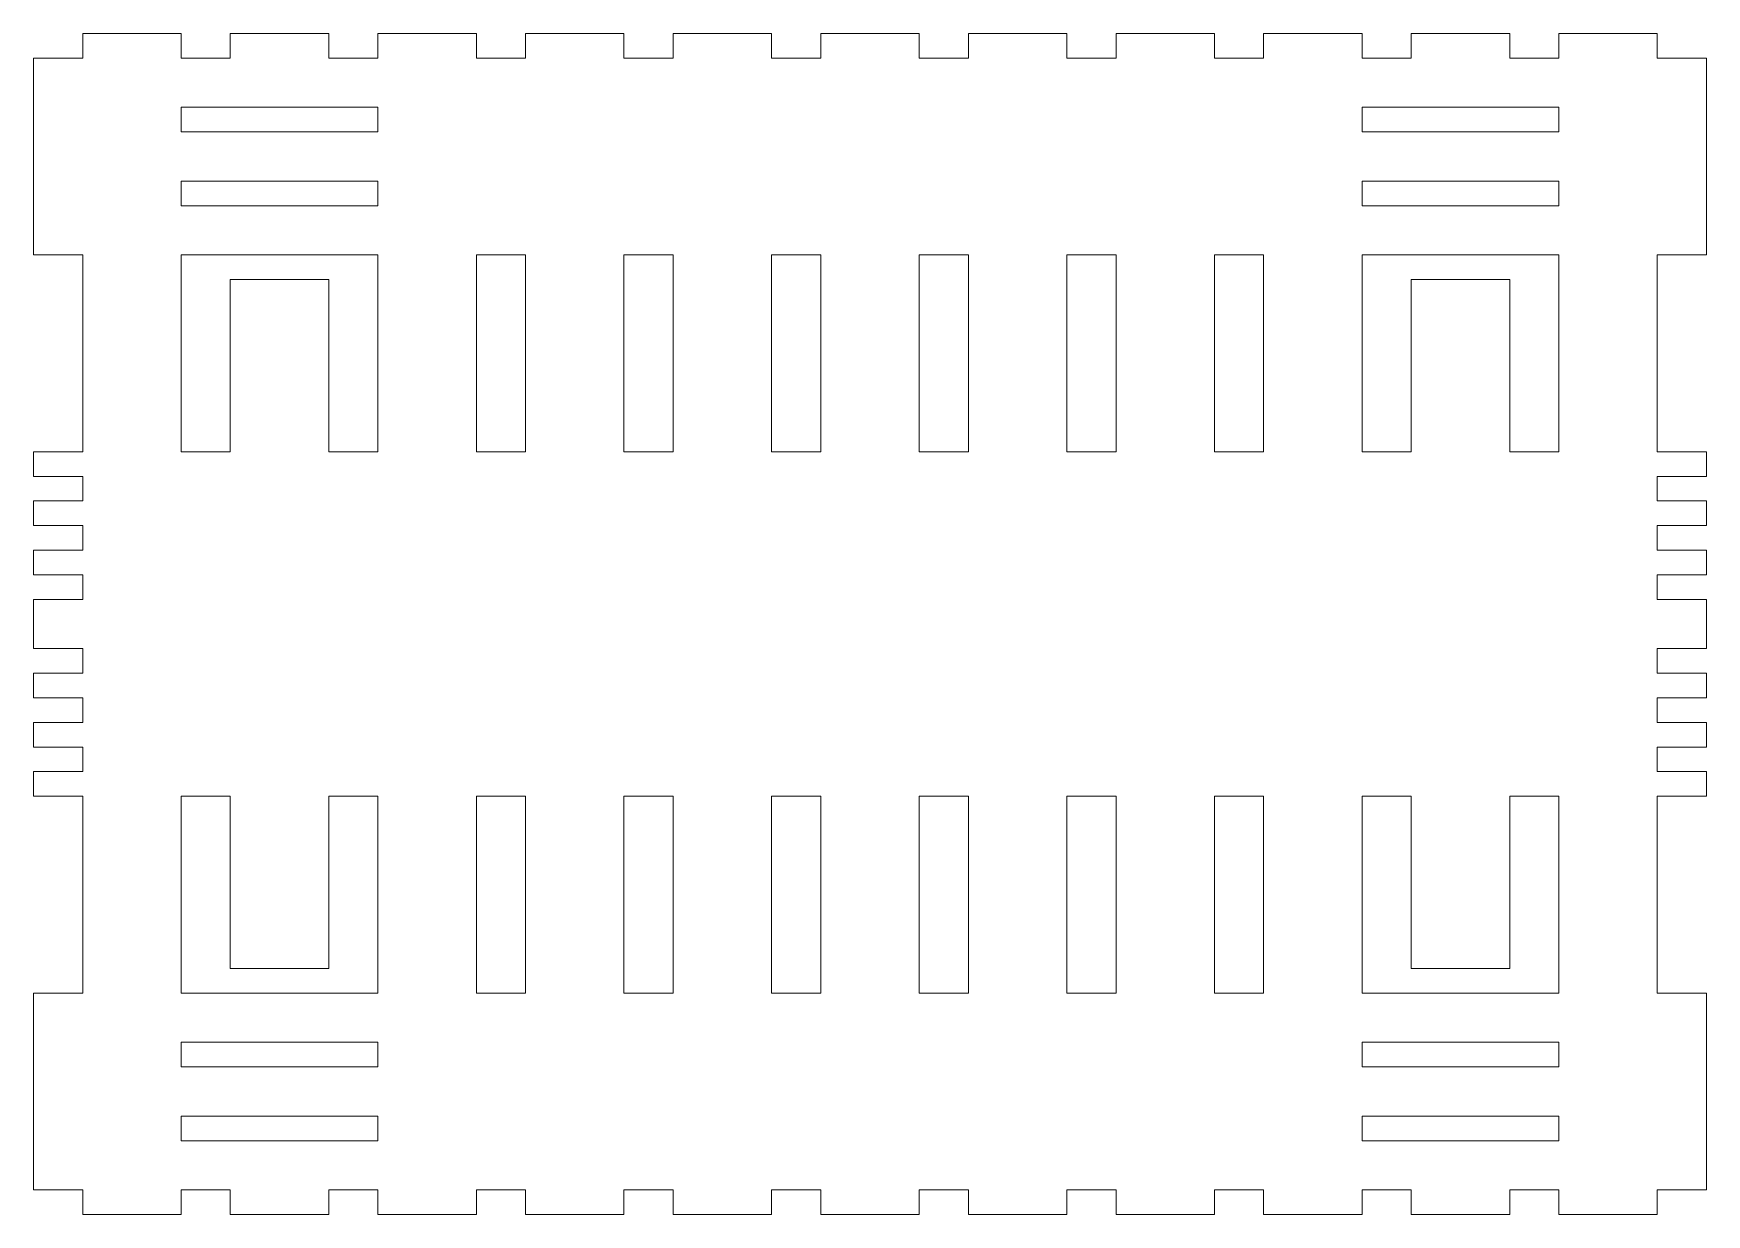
# Model space of a CAD drawing. Header units: centimetres. Extents: x -232 to 19, y -54 to 117.
# Drawn here: x -231.95 to -191.15, y -54.43 to -25.63 of the extents above; entities that cross this region are included whole.
import ezdxf

# ---------------------------------------------------------------- set-up
doc = ezdxf.new("R2010")
doc.units = ezdxf.units.CM
doc.header["$MEASUREMENT"] = 0
doc.layers.add('layer 1', color=7, linetype='Continuous')

msp = doc.modelspace()

# ---------------------------------------------------------------- linework, layer by layer
at = {"layer": 'layer 1', "color": 250, "lineweight": 9}
for points, knots in [([(-224.752, -25.63191), (-224.752, -25.63191), (-224.752, -26.23191), (-224.752, -26.23191), (-224.752, -26.23191), (-224.752, -26.23191), (-223.55198, -26.23191), (-223.55198, -26.23191), (-223.55198, -26.23191), (-223.55198, -26.23191), (-223.55198, -25.63191), (-223.55198, -25.63191), (-223.55198, -25.63191), (-223.55198, -25.63191), (-221.15199, -25.63191), (-221.15199, -25.63191), (-221.15199, -25.63191), (-221.15199, -25.63191), (-221.15199, -26.23191), (-221.15199, -26.23191), (-221.15199, -26.23191), (-221.15199, -26.23191), (-219.95201, -26.23191), (-219.95201, -26.23191), (-219.95201, -26.23191), (-219.95201, -26.23191), (-219.95201, -25.63191), (-219.95201, -25.63191), (-219.95201, -25.63191), (-219.95201, -25.63191), (-217.55201, -25.63191), (-217.55201, -25.63191), (-217.55201, -25.63191), (-217.55201, -25.63191), (-217.55201, -26.23191), (-217.55201, -26.23191), (-217.55201, -26.23191), (-217.55201, -26.23191), (-216.352, -26.23191), (-216.352, -26.23191), (-216.352, -26.23191), (-216.352, -26.23191), (-216.352, -25.63191), (-216.352, -25.63191), (-216.352, -25.63191), (-216.352, -25.63191), (-213.952, -25.6319), (-213.952, -25.6319), (-213.952, -25.6319), (-213.952, -25.6319), (-213.952, -26.23191), (-213.952, -26.23191), (-213.952, -26.23191), (-213.952, -26.23191), (-212.75201, -26.23191), (-212.75201, -26.23191), (-212.75201, -26.23191), (-212.75201, -26.23191), (-212.75201, -25.63191), (-212.75201, -25.63191), (-212.75201, -25.63191), (-212.75201, -25.63191), (-210.352, -25.63191), (-210.352, -25.63191), (-210.352, -25.63191), (-210.352, -25.63191), (-210.352, -26.23191), (-210.352, -26.23191), (-210.352, -26.23191), (-210.352, -26.23191), (-209.15202, -26.23191), (-209.15202, -26.23191), (-209.15202, -26.23191), (-209.15202, -26.23191), (-209.15202, -25.63191), (-209.15202, -25.63191), (-209.15202, -25.63191), (-209.15202, -25.63191), (-206.75202, -25.63191), (-206.75202, -25.63191), (-206.75202, -25.63191), (-206.75202, -25.63191), (-206.75202, -26.23191), (-206.75202, -26.23191), (-206.75202, -26.23191), (-206.75202, -26.23191), (-205.55202, -26.23191), (-205.55202, -26.23191), (-205.55202, -26.23191), (-205.55202, -26.23191), (-205.55202, -25.6319), (-205.55202, -25.6319), (-205.55202, -25.6319), (-205.55202, -25.6319), (-203.15203, -25.63191), (-203.15203, -25.63191), (-203.15203, -25.63191), (-203.15203, -25.63191), (-203.15203, -26.23191), (-203.15203, -26.23191), (-203.15203, -26.23191), (-203.15203, -26.23191), (-201.95203, -26.23191), (-201.95203, -26.23191), (-201.95203, -26.23191), (-201.95203, -26.23191), (-201.95203, -25.63191), (-201.95203, -25.63191), (-201.95203, -25.63191), (-201.95203, -25.63191), (-199.55204, -25.63191), (-199.55204, -25.63191), (-199.55204, -25.63191), (-199.55204, -25.63191), (-199.55204, -26.23191), (-199.55204, -26.23191), (-199.55204, -26.23191), (-199.55204, -26.23191), (-198.35203, -26.23191), (-198.35203, -26.23191), (-198.35203, -26.23191), (-198.35203, -26.23191), (-198.35203, -25.63191), (-198.35203, -25.63191), (-198.35203, -25.63191), (-198.35203, -25.63191), (-195.95204, -25.63191), (-195.95204, -25.63191), (-195.95204, -25.63191), (-195.95204, -25.63191), (-195.95204, -26.23191), (-195.95204, -26.23191), (-195.95204, -26.23191), (-195.95204, -26.23191), (-194.75205, -26.23191), (-194.75205, -26.23191), (-194.75205, -26.23191), (-194.75205, -26.23191), (-194.75205, -25.63191), (-194.75205, -25.63191), (-194.75205, -25.63191), (-194.75205, -25.63191), (-192.35204, -25.63191), (-192.35204, -25.63191), (-192.35204, -25.63191), (-192.35204, -25.63191), (-192.35204, -26.23191), (-192.35204, -26.23191), (-192.35204, -26.23191), (-192.35204, -26.23191), (-191.15205, -26.23191), (-191.15205, -26.23191), (-191.15205, -26.23191), (-191.15205, -26.23191), (-191.15205, -31.03191), (-191.15205, -31.03191), (-191.15205, -31.03191), (-191.15205, -31.03191), (-192.35204, -31.03191), (-192.35204, -31.03191), (-192.35204, -31.03191), (-192.35204, -31.03191), (-192.35204, -35.8319), (-192.35204, -35.8319), (-192.35204, -35.8319), (-192.35204, -35.8319), (-191.15205, -35.8319), (-191.15205, -35.8319), (-191.15205, -35.8319), (-191.15205, -35.8319), (-191.15205, -36.43191), (-191.15205, -36.43191), (-191.15205, -36.43191), (-191.15205, -36.43191), (-192.35204, -36.43191), (-192.35204, -36.43191), (-192.35204, -36.43191), (-192.35204, -36.43191), (-192.35204, -37.03189), (-192.35204, -37.03189), (-192.35204, -37.03189), (-192.35204, -37.03189), (-191.15205, -37.03189), (-191.15205, -37.03189), (-191.15205, -37.03189), (-191.15205, -37.03189), (-191.15205, -37.63189), (-191.15205, -37.63189), (-191.15205, -37.63189), (-191.15205, -37.63189), (-192.35204, -37.63189), (-192.35204, -37.63189), (-192.35204, -37.63189), (-192.35204, -37.63189), (-192.35204, -38.23189), (-192.35204, -38.23189), (-192.35204, -38.23189), (-192.35204, -38.23189), (-191.15205, -38.23189), (-191.15205, -38.23189), (-191.15205, -38.23189), (-191.15205, -38.23189), (-191.15205, -38.8319), (-191.15205, -38.8319), (-191.15205, -38.8319), (-191.15205, -38.8319), (-192.35204, -38.8319), (-192.35204, -38.8319), (-192.35204, -38.8319), (-192.35204, -38.8319), (-192.35204, -39.4319), (-192.35204, -39.4319), (-192.35204, -39.4319), (-192.35204, -39.4319), (-191.15205, -39.4319), (-191.15205, -39.4319), (-191.15205, -39.4319), (-191.15205, -39.4319), (-191.15205, -40.6319), (-191.15205, -40.6319), (-191.15205, -40.6319), (-191.15205, -40.6319), (-192.35204, -40.6319), (-192.35204, -40.6319), (-192.35204, -40.6319), (-192.35204, -40.6319), (-192.35204, -41.23189), (-192.35204, -41.23189), (-192.35204, -41.23189), (-192.35204, -41.23189), (-191.15205, -41.23189), (-191.15205, -41.23189), (-191.15205, -41.23189), (-191.15205, -41.23189), (-191.15205, -41.83189), (-191.15205, -41.83189), (-191.15205, -41.83189), (-191.15205, -41.83189), (-192.35204, -41.83189), (-192.35204, -41.83189), (-192.35204, -41.83189), (-192.35204, -41.83189), (-192.35204, -42.43189), (-192.35204, -42.43189), (-192.35204, -42.43189), (-192.35204, -42.43189), (-191.15205, -42.43189), (-191.15205, -42.43189), (-191.15205, -42.43189), (-191.15205, -42.43189), (-191.15205, -43.03189), (-191.15205, -43.03189), (-191.15205, -43.03189), (-191.15205, -43.03189), (-192.35204, -43.03189), (-192.35204, -43.03189), (-192.35204, -43.03189), (-192.35204, -43.03189), (-192.35204, -43.63189), (-192.35204, -43.63189), (-192.35204, -43.63189), (-192.35204, -43.63189), (-191.15205, -43.63189), (-191.15205, -43.63189), (-191.15205, -43.63189), (-191.15205, -43.63189), (-191.15205, -44.23188), (-191.15205, -44.23188), (-191.15205, -44.23188), (-191.15205, -44.23188), (-192.35204, -44.23188), (-192.35204, -44.23188), (-192.35204, -44.23188), (-192.35204, -44.23188), (-192.35204, -49.03187), (-192.35204, -49.03187), (-192.35204, -49.03187), (-192.35204, -49.03187), (-191.15205, -49.03187), (-191.15205, -49.03187), (-191.15205, -49.03187), (-191.15205, -49.03187), (-191.15205, -53.83187), (-191.15205, -53.83187), (-191.15205, -53.83187), (-191.15205, -53.83187), (-192.35204, -53.83187), (-192.35204, -53.83187), (-192.35204, -53.83187), (-192.35204, -53.83187), (-192.35204, -54.43187), (-192.35204, -54.43187), (-192.35204, -54.43187), (-192.35204, -54.43187), (-194.75205, -54.43187), (-194.75205, -54.43187), (-194.75205, -54.43187), (-194.75205, -54.43187), (-194.75205, -53.83185), (-194.75205, -53.83185), (-194.75205, -53.83185), (-194.75205, -53.83185), (-195.95204, -53.83185), (-195.95204, -53.83185), (-195.95204, -53.83185), (-195.95204, -53.83185), (-195.95204, -54.43187), (-195.95204, -54.43187), (-195.95204, -54.43187), (-195.95204, -54.43187), (-198.35203, -54.43187), (-198.35203, -54.43187), (-198.35203, -54.43187), (-198.35203, -54.43187), (-198.35203, -53.83185), (-198.35203, -53.83185), (-198.35203, -53.83185), (-198.35203, -53.83185), (-199.55204, -53.83185), (-199.55204, -53.83185), (-199.55204, -53.83185), (-199.55204, -53.83185), (-199.55204, -54.43187), (-199.55204, -54.43187), (-199.55204, -54.43187), (-199.55204, -54.43187), (-201.95203, -54.43187), (-201.95203, -54.43187), (-201.95203, -54.43187), (-201.95203, -54.43187), (-201.95203, -53.83185), (-201.95203, -53.83185), (-201.95203, -53.83185), (-201.95203, -53.83185), (-203.15203, -53.83185), (-203.15203, -53.83185), (-203.15203, -53.83185), (-203.15203, -53.83185), (-203.15203, -54.43187), (-203.15203, -54.43187), (-203.15203, -54.43187), (-203.15203, -54.43187), (-205.55202, -54.43187), (-205.55202, -54.43187), (-205.55202, -54.43187), (-205.55202, -54.43187), (-205.55202, -53.83185), (-205.55202, -53.83185), (-205.55202, -53.83185), (-205.55202, -53.83185), (-206.75202, -53.83185), (-206.75202, -53.83185), (-206.75202, -53.83185), (-206.75202, -53.83185), (-206.75202, -54.43187), (-206.75202, -54.43187), (-206.75202, -54.43187), (-206.75202, -54.43187), (-209.15202, -54.43187), (-209.15202, -54.43187), (-209.15202, -54.43187), (-209.15202, -54.43187), (-209.15202, -53.83185), (-209.15202, -53.83185), (-209.15202, -53.83185), (-209.15202, -53.83185), (-210.352, -53.83185), (-210.352, -53.83185), (-210.352, -53.83185), (-210.352, -53.83185), (-210.352, -54.43187), (-210.352, -54.43187), (-210.352, -54.43187), (-210.352, -54.43187), (-212.75201, -54.43187), (-212.75201, -54.43187), (-212.75201, -54.43187), (-212.75201, -54.43187), (-212.75201, -53.83185), (-212.75201, -53.83185), (-212.75201, -53.83185), (-212.75201, -53.83185), (-213.952, -53.83185), (-213.952, -53.83185), (-213.952, -53.83185), (-213.952, -53.83185), (-213.952, -54.43187), (-213.952, -54.43187), (-213.952, -54.43187), (-213.952, -54.43187), (-216.352, -54.43187), (-216.352, -54.43187), (-216.352, -54.43187), (-216.352, -54.43187), (-216.352, -53.83185), (-216.352, -53.83185), (-216.352, -53.83185), (-216.352, -53.83185), (-217.55201, -53.83185), (-217.55201, -53.83185), (-217.55201, -53.83185), (-217.55201, -53.83185), (-217.55201, -54.43187), (-217.55201, -54.43187), (-217.55201, -54.43187), (-217.55201, -54.43187), (-219.95201, -54.43187), (-219.95201, -54.43187), (-219.95201, -54.43187), (-219.95201, -54.43187), (-219.95201, -53.83185), (-219.95201, -53.83185), (-219.95201, -53.83185), (-219.95201, -53.83185), (-221.15199, -53.83185), (-221.15199, -53.83185), (-221.15199, -53.83185), (-221.15199, -53.83185), (-221.15199, -54.43187), (-221.15199, -54.43187), (-221.15199, -54.43187), (-221.15199, -54.43187), (-223.55198, -54.43187), (-223.55198, -54.43187), (-223.55198, -54.43187), (-223.55198, -54.43187), (-223.55198, -53.83185), (-223.55198, -53.83185), (-223.55198, -53.83185), (-223.55198, -53.83185), (-224.75198, -53.83185), (-224.75198, -53.83185), (-224.75198, -53.83185), (-224.75198, -53.83185), (-224.75198, -54.43187), (-224.75198, -54.43187), (-224.75198, -54.43187), (-224.75198, -54.43187), (-227.15198, -54.43187), (-227.15198, -54.43187), (-227.15198, -54.43187), (-227.15198, -54.43187), (-227.15198, -53.83185), (-227.15198, -53.83185), (-227.15198, -53.83185), (-227.15198, -53.83185), (-228.352, -53.83185), (-228.352, -53.83185), (-228.352, -53.83185), (-228.352, -53.83185), (-228.352, -54.43187), (-228.352, -54.43187), (-228.352, -54.43187), (-228.352, -54.43187), (-230.75197, -54.43187), (-230.75197, -54.43187), (-230.75197, -54.43187), (-230.75197, -54.43187), (-230.75197, -53.83187), (-230.75197, -53.83187), (-230.75197, -53.83187), (-230.75197, -53.83187), (-231.95198, -53.83187), (-231.95198, -53.83187), (-231.95198, -53.83187), (-231.95198, -53.83187), (-231.95198, -49.03187), (-231.95198, -49.03187), (-231.95198, -49.03187), (-231.95198, -49.03187), (-230.75197, -49.03187), (-230.75197, -49.03187), (-230.75197, -49.03187), (-230.75197, -49.03187), (-230.75197, -44.23188), (-230.75197, -44.23188), (-230.75197, -44.23188), (-230.75197, -44.23188), (-231.95198, -44.23188), (-231.95198, -44.23188), (-231.95198, -44.23188), (-231.95198, -44.23188), (-231.95198, -43.63189), (-231.95198, -43.63189), (-231.95198, -43.63189), (-231.95198, -43.63189), (-230.75197, -43.63189), (-230.75197, -43.63189), (-230.75197, -43.63189), (-230.75197, -43.63189), (-230.75197, -43.03189), (-230.75197, -43.03189), (-230.75197, -43.03189), (-230.75197, -43.03189), (-231.95198, -43.03189), (-231.95198, -43.03189), (-231.95198, -43.03189), (-231.95198, -43.03189), (-231.95198, -42.43189), (-231.95198, -42.43189), (-231.95198, -42.43189), (-231.95198, -42.43189), (-230.75197, -42.43189), (-230.75197, -42.43189), (-230.75197, -42.43189), (-230.75197, -42.43189), (-230.75197, -41.83189), (-230.75197, -41.83189), (-230.75197, -41.83189), (-230.75197, -41.83189), (-231.95198, -41.83189), (-231.95198, -41.83189), (-231.95198, -41.83189), (-231.95198, -41.83189), (-231.95198, -41.23189), (-231.95198, -41.23189), (-231.95198, -41.23189), (-231.95198, -41.23189), (-230.75197, -41.23189), (-230.75197, -41.23189), (-230.75197, -41.23189), (-230.75197, -41.23189), (-230.75197, -40.6319), (-230.75197, -40.6319), (-230.75197, -40.6319), (-230.75197, -40.6319), (-231.95198, -40.6319), (-231.95198, -40.6319), (-231.95198, -40.6319), (-231.95198, -40.6319), (-231.95198, -39.4319), (-231.95198, -39.4319), (-231.95198, -39.4319), (-231.95198, -39.4319), (-230.75197, -39.4319), (-230.75197, -39.4319), (-230.75197, -39.4319), (-230.75197, -39.4319), (-230.75197, -38.8319), (-230.75197, -38.8319), (-230.75197, -38.8319), (-230.75197, -38.8319), (-231.95198, -38.8319), (-231.95198, -38.8319), (-231.95198, -38.8319), (-231.95198, -38.8319), (-231.95198, -38.23191), (-231.95198, -38.23191), (-231.95198, -38.23191), (-231.95198, -38.23191), (-230.75197, -38.23191), (-230.75197, -38.23191), (-230.75197, -38.23191), (-230.75197, -38.23191), (-230.75197, -37.63189), (-230.75197, -37.63189), (-230.75197, -37.63189), (-230.75197, -37.63189), (-231.95198, -37.63189), (-231.95198, -37.63189), (-231.95198, -37.63189), (-231.95198, -37.63189), (-231.95198, -37.03189), (-231.95198, -37.03189), (-231.95198, -37.03189), (-231.95198, -37.03189), (-230.75197, -37.03189), (-230.75197, -37.03189), (-230.75197, -37.03189), (-230.75197, -37.03189), (-230.75197, -36.43191), (-230.75197, -36.43191), (-230.75197, -36.43191), (-230.75197, -36.43191), (-231.95198, -36.43191), (-231.95198, -36.43191), (-231.95198, -36.43191), (-231.95198, -36.43191), (-231.95198, -35.8319), (-231.95198, -35.8319), (-231.95198, -35.8319), (-231.95198, -35.8319), (-230.75197, -35.8319), (-230.75197, -35.8319), (-230.75197, -35.8319), (-230.75197, -35.8319), (-230.75197, -31.03191), (-230.75197, -31.03191), (-230.75197, -31.03191), (-230.75197, -31.03191), (-231.95198, -31.03191), (-231.95198, -31.03191), (-231.95198, -31.03191), (-231.95198, -31.03191), (-231.95198, -26.23191), (-231.95198, -26.23191), (-231.95198, -26.23191), (-231.95198, -26.23191), (-230.75197, -26.23191), (-230.75197, -26.23191), (-230.75197, -26.23191), (-230.75197, -26.23191), (-230.75197, -25.63191), (-230.75197, -25.63191), (-230.75197, -25.63191), (-230.75197, -25.63191), (-228.352, -25.63191), (-228.352, -25.63191), (-228.352, -25.63191), (-228.352, -25.63191), (-228.352, -26.23191), (-228.352, -26.23191), (-228.352, -26.23191), (-228.352, -26.23191), (-227.15198, -26.23191), (-227.15198, -26.23191), (-227.15198, -26.23191), (-227.15198, -26.23191), (-227.15198, -25.63191), (-227.15198, -25.63191), (-227.15198, -25.63191), (-227.15198, -25.63191), (-224.752, -25.63191), (-224.752, -25.63191)], [0, 0, 0, 0, 0.00636943, 0.00636943, 0.00636943, 0.00636943, 0.01273885, 0.01273885, 0.01273885, 0.01273885, 0.01910828, 0.01910828, 0.01910828, 0.01910828, 0.02547771, 0.02547771, 0.02547771, 0.02547771, 0.03184713, 0.03184713, 0.03184713, 0.03184713, 0.03821656, 0.03821656, 0.03821656, 0.03821656, 0.04458599, 0.04458599, 0.04458599, 0.04458599, 0.05095541, 0.05095541, 0.05095541, 0.05095541, 0.05732484, 0.05732484, 0.05732484, 0.05732484, 0.06369427, 0.06369427, 0.06369427, 0.06369427, 0.07006369, 0.07006369, 0.07006369, 0.07006369, 0.07643312, 0.07643312, 0.07643312, 0.07643312, 0.08280255, 0.08280255, 0.08280255, 0.08280255, 0.08917197, 0.08917197, 0.08917197, 0.08917197, 0.0955414, 0.0955414, 0.0955414, 0.0955414, 0.10191083, 0.10191083, 0.10191083, 0.10191083, 0.10828025, 0.10828025, 0.10828025, 0.10828025, 0.11464968, 0.11464968, 0.11464968, 0.11464968, 0.12101911, 0.12101911, 0.12101911, 0.12101911, 0.12738854, 0.12738854, 0.12738854, 0.12738854, 0.13375796, 0.13375796, 0.13375796, 0.13375796, 0.14012739, 0.14012739, 0.14012739, 0.14012739, 0.14649682, 0.14649682, 0.14649682, 0.14649682, 0.15286624, 0.15286624, 0.15286624, 0.15286624, 0.15923567, 0.15923567, 0.15923567, 0.15923567, 0.1656051, 0.1656051, 0.1656051, 0.1656051, 0.17197452, 0.17197452, 0.17197452, 0.17197452, 0.17834395, 0.17834395, 0.17834395, 0.17834395, 0.18471338, 0.18471338, 0.18471338, 0.18471338, 0.1910828, 0.1910828, 0.1910828, 0.1910828, 0.19745223, 0.19745223, 0.19745223, 0.19745223, 0.20382166, 0.20382166, 0.20382166, 0.20382166, 0.21019108, 0.21019108, 0.21019108, 0.21019108, 0.21656051, 0.21656051, 0.21656051, 0.21656051, 0.22292994, 0.22292994, 0.22292994, 0.22292994, 0.22929936, 0.22929936, 0.22929936, 0.22929936, 0.23566879, 0.23566879, 0.23566879, 0.23566879, 0.24203822, 0.24203822, 0.24203822, 0.24203822, 0.24840764, 0.24840764, 0.24840764, 0.24840764, 0.25477707, 0.25477707, 0.25477707, 0.25477707, 0.2611465, 0.2611465, 0.2611465, 0.2611465, 0.26751592, 0.26751592, 0.26751592, 0.26751592, 0.27388535, 0.27388535, 0.27388535, 0.27388535, 0.28025478, 0.28025478, 0.28025478, 0.28025478, 0.2866242, 0.2866242, 0.2866242, 0.2866242, 0.29299363, 0.29299363, 0.29299363, 0.29299363, 0.29936306, 0.29936306, 0.29936306, 0.29936306, 0.30573248, 0.30573248, 0.30573248, 0.30573248, 0.31210191, 0.31210191, 0.31210191, 0.31210191, 0.31847134, 0.31847134, 0.31847134, 0.31847134, 0.32484076, 0.32484076, 0.32484076, 0.32484076, 0.33121019, 0.33121019, 0.33121019, 0.33121019, 0.33757962, 0.33757962, 0.33757962, 0.33757962, 0.34394904, 0.34394904, 0.34394904, 0.34394904, 0.35031847, 0.35031847, 0.35031847, 0.35031847, 0.3566879, 0.3566879, 0.3566879, 0.3566879, 0.36305732, 0.36305732, 0.36305732, 0.36305732, 0.36942675, 0.36942675, 0.36942675, 0.36942675, 0.37579618, 0.37579618, 0.37579618, 0.37579618, 0.38216561, 0.38216561, 0.38216561, 0.38216561, 0.38853503, 0.38853503, 0.38853503, 0.38853503, 0.39490446, 0.39490446, 0.39490446, 0.39490446, 0.40127389, 0.40127389, 0.40127389, 0.40127389, 0.40764331, 0.40764331, 0.40764331, 0.40764331, 0.41401274, 0.41401274, 0.41401274, 0.41401274, 0.42038217, 0.42038217, 0.42038217, 0.42038217, 0.42675159, 0.42675159, 0.42675159, 0.42675159, 0.43312102, 0.43312102, 0.43312102, 0.43312102, 0.43949045, 0.43949045, 0.43949045, 0.43949045, 0.44585987, 0.44585987, 0.44585987, 0.44585987, 0.4522293, 0.4522293, 0.4522293, 0.4522293, 0.45859873, 0.45859873, 0.45859873, 0.45859873, 0.46496815, 0.46496815, 0.46496815, 0.46496815, 0.47133758, 0.47133758, 0.47133758, 0.47133758, 0.47770701, 0.47770701, 0.47770701, 0.47770701, 0.48407643, 0.48407643, 0.48407643, 0.48407643, 0.49044586, 0.49044586, 0.49044586, 0.49044586, 0.49681529, 0.49681529, 0.49681529, 0.49681529, 0.50318471, 0.50318471, 0.50318471, 0.50318471, 0.50955414, 0.50955414, 0.50955414, 0.50955414, 0.51592357, 0.51592357, 0.51592357, 0.51592357, 0.52229299, 0.52229299, 0.52229299, 0.52229299, 0.52866242, 0.52866242, 0.52866242, 0.52866242, 0.53503185, 0.53503185, 0.53503185, 0.53503185, 0.54140127, 0.54140127, 0.54140127, 0.54140127, 0.5477707, 0.5477707, 0.5477707, 0.5477707, 0.55414013, 0.55414013, 0.55414013, 0.55414013, 0.56050955, 0.56050955, 0.56050955, 0.56050955, 0.56687898, 0.56687898, 0.56687898, 0.56687898, 0.57324841, 0.57324841, 0.57324841, 0.57324841, 0.57961783, 0.57961783, 0.57961783, 0.57961783, 0.58598726, 0.58598726, 0.58598726, 0.58598726, 0.59235669, 0.59235669, 0.59235669, 0.59235669, 0.59872611, 0.59872611, 0.59872611, 0.59872611, 0.60509554, 0.60509554, 0.60509554, 0.60509554, 0.61146497, 0.61146497, 0.61146497, 0.61146497, 0.61783439, 0.61783439, 0.61783439, 0.61783439, 0.62420382, 0.62420382, 0.62420382, 0.62420382, 0.63057325, 0.63057325, 0.63057325, 0.63057325, 0.63694268, 0.63694268, 0.63694268, 0.63694268, 0.6433121, 0.6433121, 0.6433121, 0.6433121, 0.64968153, 0.64968153, 0.64968153, 0.64968153, 0.65605096, 0.65605096, 0.65605096, 0.65605096, 0.66242038, 0.66242038, 0.66242038, 0.66242038, 0.66878981, 0.66878981, 0.66878981, 0.66878981, 0.67515924, 0.67515924, 0.67515924, 0.67515924, 0.68152866, 0.68152866, 0.68152866, 0.68152866, 0.68789809, 0.68789809, 0.68789809, 0.68789809, 0.69426752, 0.69426752, 0.69426752, 0.69426752, 0.70063694, 0.70063694, 0.70063694, 0.70063694, 0.70700637, 0.70700637, 0.70700637, 0.70700637, 0.7133758, 0.7133758, 0.7133758, 0.7133758, 0.71974522, 0.71974522, 0.71974522, 0.71974522, 0.72611465, 0.72611465, 0.72611465, 0.72611465, 0.73248408, 0.73248408, 0.73248408, 0.73248408, 0.7388535, 0.7388535, 0.7388535, 0.7388535, 0.74522293, 0.74522293, 0.74522293, 0.74522293, 0.75159236, 0.75159236, 0.75159236, 0.75159236, 0.75796178, 0.75796178, 0.75796178, 0.75796178, 0.76433121, 0.76433121, 0.76433121, 0.76433121, 0.77070064, 0.77070064, 0.77070064, 0.77070064, 0.77707006, 0.77707006, 0.77707006, 0.77707006, 0.78343949, 0.78343949, 0.78343949, 0.78343949, 0.78980892, 0.78980892, 0.78980892, 0.78980892, 0.79617834, 0.79617834, 0.79617834, 0.79617834, 0.80254777, 0.80254777, 0.80254777, 0.80254777, 0.8089172, 0.8089172, 0.8089172, 0.8089172, 0.81528662, 0.81528662, 0.81528662, 0.81528662, 0.82165605, 0.82165605, 0.82165605, 0.82165605, 0.82802548, 0.82802548, 0.82802548, 0.82802548, 0.8343949, 0.8343949, 0.8343949, 0.8343949, 0.84076433, 0.84076433, 0.84076433, 0.84076433, 0.84713376, 0.84713376, 0.84713376, 0.84713376, 0.85350318, 0.85350318, 0.85350318, 0.85350318, 0.85987261, 0.85987261, 0.85987261, 0.85987261, 0.86624204, 0.86624204, 0.86624204, 0.86624204, 0.87261146, 0.87261146, 0.87261146, 0.87261146, 0.87898089, 0.87898089, 0.87898089, 0.87898089, 0.88535032, 0.88535032, 0.88535032, 0.88535032, 0.89171975, 0.89171975, 0.89171975, 0.89171975, 0.89808917, 0.89808917, 0.89808917, 0.89808917, 0.9044586, 0.9044586, 0.9044586, 0.9044586, 0.91082803, 0.91082803, 0.91082803, 0.91082803, 0.91719745, 0.91719745, 0.91719745, 0.91719745, 0.92356688, 0.92356688, 0.92356688, 0.92356688, 0.92993631, 0.92993631, 0.92993631, 0.92993631, 0.93630573, 0.93630573, 0.93630573, 0.93630573, 0.94267516, 0.94267516, 0.94267516, 0.94267516, 0.94904459, 0.94904459, 0.94904459, 0.94904459, 0.95541401, 0.95541401, 0.95541401, 0.95541401, 0.96178344, 0.96178344, 0.96178344, 0.96178344, 0.96815287, 0.96815287, 0.96815287, 0.96815287, 0.97452229, 0.97452229, 0.97452229, 0.97452229, 0.98089172, 0.98089172, 0.98089172, 0.98089172, 0.98726115, 0.98726115, 0.98726115, 0.98726115, 1, 1, 1, 1]), ([(-228.352, -27.43193), (-228.352, -27.43193), (-228.352, -28.03191), (-228.352, -28.03191), (-228.352, -28.03191), (-228.352, -28.03191), (-223.55198, -28.03191), (-223.55198, -28.03191), (-223.55198, -28.03191), (-223.55198, -28.03191), (-223.55198, -27.43193), (-223.55198, -27.43193), (-223.55198, -27.43193), (-223.55198, -27.43193), (-228.352, -27.43193), (-228.352, -27.43193)], [0, 0, 0, 0, 0.2, 0.2, 0.2, 0.2, 0.4, 0.4, 0.4, 0.4, 0.6, 0.6, 0.6, 0.6, 1, 1, 1, 1]), ([(-199.55204, -27.43193), (-199.55204, -27.43193), (-199.55204, -28.03191), (-199.55204, -28.03191), (-199.55204, -28.03191), (-199.55204, -28.03191), (-194.75205, -28.03191), (-194.75205, -28.03191), (-194.75205, -28.03191), (-194.75205, -28.03191), (-194.75205, -27.43193), (-194.75205, -27.43193), (-194.75205, -27.43193), (-194.75205, -27.43193), (-199.55204, -27.43193), (-199.55204, -27.43193)], [0, 0, 0, 0, 0.2, 0.2, 0.2, 0.2, 0.4, 0.4, 0.4, 0.4, 0.6, 0.6, 0.6, 0.6, 1, 1, 1, 1]), ([(-228.352, -29.23192), (-228.352, -29.23192), (-228.352, -29.83192), (-228.352, -29.83192), (-228.352, -29.83192), (-228.352, -29.83192), (-223.55198, -29.83192), (-223.55198, -29.83192), (-223.55198, -29.83192), (-223.55198, -29.83192), (-223.55198, -29.23192), (-223.55198, -29.23192), (-223.55198, -29.23192), (-223.55198, -29.23192), (-228.352, -29.23192), (-228.352, -29.23192)], [0, 0, 0, 0, 0.2, 0.2, 0.2, 0.2, 0.4, 0.4, 0.4, 0.4, 0.6, 0.6, 0.6, 0.6, 1, 1, 1, 1]), ([(-199.55204, -29.23192), (-199.55204, -29.23192), (-199.55204, -29.83192), (-199.55204, -29.83192), (-199.55204, -29.83192), (-199.55204, -29.83192), (-194.75205, -29.83192), (-194.75205, -29.83192), (-194.75205, -29.83192), (-194.75205, -29.83192), (-194.75205, -29.23192), (-194.75205, -29.23192), (-194.75205, -29.23192), (-194.75205, -29.23192), (-199.55204, -29.23192), (-199.55204, -29.23192)], [0, 0, 0, 0, 0.2, 0.2, 0.2, 0.2, 0.4, 0.4, 0.4, 0.4, 0.6, 0.6, 0.6, 0.6, 1, 1, 1, 1]), ([(-224.75198, -35.8319), (-224.75198, -35.8319), (-224.75198, -31.63191), (-224.75198, -31.63191), (-224.75198, -31.63191), (-224.75198, -31.63191), (-227.15198, -31.63191), (-227.15198, -31.63191), (-227.15198, -31.63191), (-227.15198, -31.63191), (-227.15198, -35.8319), (-227.15198, -35.8319), (-227.15198, -35.8319), (-227.15198, -35.8319), (-228.352, -35.8319), (-228.352, -35.8319), (-228.352, -35.8319), (-228.352, -35.8319), (-228.352, -31.03191), (-228.352, -31.03191), (-228.352, -31.03191), (-228.352, -31.03191), (-223.55198, -31.03191), (-223.55198, -31.03191), (-223.55198, -31.03191), (-223.55198, -31.03191), (-223.55198, -35.8319), (-223.55198, -35.8319), (-223.55198, -35.8319), (-223.55198, -35.8319), (-224.75198, -35.8319), (-224.75198, -35.8319)], [0, 0, 0, 0, 0.11111111, 0.11111111, 0.11111111, 0.11111111, 0.22222222, 0.22222222, 0.22222222, 0.22222222, 0.33333333, 0.33333333, 0.33333333, 0.33333333, 0.44444444, 0.44444444, 0.44444444, 0.44444444, 0.55555556, 0.55555556, 0.55555556, 0.55555556, 0.66666667, 0.66666667, 0.66666667, 0.66666667, 0.77777778, 0.77777778, 0.77777778, 0.77777778, 1, 1, 1, 1]), ([(-221.15199, -31.03191), (-221.15199, -31.03191), (-221.15199, -35.8319), (-221.15199, -35.8319), (-221.15199, -35.8319), (-221.15199, -35.8319), (-219.95201, -35.8319), (-219.95201, -35.8319), (-219.95201, -35.8319), (-219.95201, -35.8319), (-219.95201, -31.03191), (-219.95201, -31.03191), (-219.95201, -31.03191), (-219.95201, -31.03191), (-221.15199, -31.03191), (-221.15199, -31.03191)], [0, 0, 0, 0, 0.2, 0.2, 0.2, 0.2, 0.4, 0.4, 0.4, 0.4, 0.6, 0.6, 0.6, 0.6, 1, 1, 1, 1]), ([(-217.55201, -31.03191), (-217.55201, -31.03191), (-217.55201, -35.8319), (-217.55201, -35.8319), (-217.55201, -35.8319), (-217.55201, -35.8319), (-216.352, -35.8319), (-216.352, -35.8319), (-216.352, -35.8319), (-216.352, -35.8319), (-216.352, -31.03191), (-216.352, -31.03191), (-216.352, -31.03191), (-216.352, -31.03191), (-217.55201, -31.03191), (-217.55201, -31.03191)], [0, 0, 0, 0, 0.2, 0.2, 0.2, 0.2, 0.4, 0.4, 0.4, 0.4, 0.6, 0.6, 0.6, 0.6, 1, 1, 1, 1]), ([(-213.952, -31.03191), (-213.952, -31.03191), (-213.952, -35.8319), (-213.952, -35.8319), (-213.952, -35.8319), (-213.952, -35.8319), (-212.75201, -35.8319), (-212.75201, -35.8319), (-212.75201, -35.8319), (-212.75201, -35.8319), (-212.75201, -31.03191), (-212.75201, -31.03191), (-212.75201, -31.03191), (-212.75201, -31.03191), (-213.952, -31.03191), (-213.952, -31.03191)], [0, 0, 0, 0, 0.2, 0.2, 0.2, 0.2, 0.4, 0.4, 0.4, 0.4, 0.6, 0.6, 0.6, 0.6, 1, 1, 1, 1]), ([(-210.352, -31.03191), (-210.352, -31.03191), (-210.352, -35.8319), (-210.352, -35.8319), (-210.352, -35.8319), (-210.352, -35.8319), (-209.15202, -35.8319), (-209.15202, -35.8319), (-209.15202, -35.8319), (-209.15202, -35.8319), (-209.15202, -31.03191), (-209.15202, -31.03191), (-209.15202, -31.03191), (-209.15202, -31.03191), (-210.352, -31.03191), (-210.352, -31.03191)], [0, 0, 0, 0, 0.2, 0.2, 0.2, 0.2, 0.4, 0.4, 0.4, 0.4, 0.6, 0.6, 0.6, 0.6, 1, 1, 1, 1]), ([(-206.75202, -31.03191), (-206.75202, -31.03191), (-206.75202, -35.8319), (-206.75202, -35.8319), (-206.75202, -35.8319), (-206.75202, -35.8319), (-205.55202, -35.8319), (-205.55202, -35.8319), (-205.55202, -35.8319), (-205.55202, -35.8319), (-205.55202, -31.03191), (-205.55202, -31.03191), (-205.55202, -31.03191), (-205.55202, -31.03191), (-206.75202, -31.03191), (-206.75202, -31.03191)], [0, 0, 0, 0, 0.2, 0.2, 0.2, 0.2, 0.4, 0.4, 0.4, 0.4, 0.6, 0.6, 0.6, 0.6, 1, 1, 1, 1]), ([(-203.15201, -31.03191), (-203.15201, -31.03191), (-203.15201, -35.8319), (-203.15201, -35.8319), (-203.15201, -35.8319), (-203.15201, -35.8319), (-201.95203, -35.8319), (-201.95203, -35.8319), (-201.95203, -35.8319), (-201.95203, -35.8319), (-201.95203, -31.03191), (-201.95203, -31.03191), (-201.95203, -31.03191), (-201.95203, -31.03191), (-203.15201, -31.03191), (-203.15201, -31.03191)], [0, 0, 0, 0, 0.2, 0.2, 0.2, 0.2, 0.4, 0.4, 0.4, 0.4, 0.6, 0.6, 0.6, 0.6, 1, 1, 1, 1]), ([(-194.75205, -35.8319), (-194.75205, -35.8319), (-195.95204, -35.8319), (-195.95204, -35.8319), (-195.95204, -35.8319), (-195.95204, -35.8319), (-195.95204, -31.63191), (-195.95204, -31.63191), (-195.95204, -31.63191), (-195.95204, -31.63191), (-198.35203, -31.63191), (-198.35203, -31.63191), (-198.35203, -31.63191), (-198.35203, -31.63191), (-198.35203, -35.8319), (-198.35203, -35.8319), (-198.35203, -35.8319), (-198.35203, -35.8319), (-199.55204, -35.8319), (-199.55204, -35.8319), (-199.55204, -35.8319), (-199.55204, -35.8319), (-199.55204, -31.03191), (-199.55204, -31.03191), (-199.55204, -31.03191), (-199.55204, -31.03191), (-194.75205, -31.03191), (-194.75205, -31.03191), (-194.75205, -31.03191), (-194.75205, -31.03191), (-194.75205, -35.8319), (-194.75205, -35.8319)], [0, 0, 0, 0, 0.11111111, 0.11111111, 0.11111111, 0.11111111, 0.22222222, 0.22222222, 0.22222222, 0.22222222, 0.33333333, 0.33333333, 0.33333333, 0.33333333, 0.44444444, 0.44444444, 0.44444444, 0.44444444, 0.55555556, 0.55555556, 0.55555556, 0.55555556, 0.66666667, 0.66666667, 0.66666667, 0.66666667, 0.77777778, 0.77777778, 0.77777778, 0.77777778, 1, 1, 1, 1]), ([(-223.55198, -44.23188), (-223.55198, -44.23188), (-224.75198, -44.23188), (-224.75198, -44.23188), (-224.75198, -44.23188), (-224.75198, -44.23188), (-224.75198, -48.43188), (-224.75198, -48.43188), (-224.75198, -48.43188), (-224.75198, -48.43188), (-227.15198, -48.43188), (-227.15198, -48.43188), (-227.15198, -48.43188), (-227.15198, -48.43188), (-227.15198, -44.23188), (-227.15198, -44.23188), (-227.15198, -44.23188), (-227.15198, -44.23188), (-228.352, -44.23188), (-228.352, -44.23188), (-228.352, -44.23188), (-228.352, -44.23188), (-228.352, -49.03187), (-228.352, -49.03187), (-228.352, -49.03187), (-228.352, -49.03187), (-223.55198, -49.03187), (-223.55198, -49.03187), (-223.55198, -49.03187), (-223.55198, -49.03187), (-223.55198, -44.23188), (-223.55198, -44.23188)], [0, 0, 0, 0, 0.11111111, 0.11111111, 0.11111111, 0.11111111, 0.22222222, 0.22222222, 0.22222222, 0.22222222, 0.33333333, 0.33333333, 0.33333333, 0.33333333, 0.44444444, 0.44444444, 0.44444444, 0.44444444, 0.55555556, 0.55555556, 0.55555556, 0.55555556, 0.66666667, 0.66666667, 0.66666667, 0.66666667, 0.77777778, 0.77777778, 0.77777778, 0.77777778, 1, 1, 1, 1]), ([(-221.15199, -44.23188), (-221.15199, -44.23188), (-221.15199, -49.03187), (-221.15199, -49.03187), (-221.15199, -49.03187), (-221.15199, -49.03187), (-219.95201, -49.03187), (-219.95201, -49.03187), (-219.95201, -49.03187), (-219.95201, -49.03187), (-219.95201, -44.23188), (-219.95201, -44.23188), (-219.95201, -44.23188), (-219.95201, -44.23188), (-221.15199, -44.23188), (-221.15199, -44.23188)], [0, 0, 0, 0, 0.2, 0.2, 0.2, 0.2, 0.4, 0.4, 0.4, 0.4, 0.6, 0.6, 0.6, 0.6, 1, 1, 1, 1]), ([(-217.55201, -44.23188), (-217.55201, -44.23188), (-217.55201, -49.03187), (-217.55201, -49.03187), (-217.55201, -49.03187), (-217.55201, -49.03187), (-216.352, -49.03187), (-216.352, -49.03187), (-216.352, -49.03187), (-216.352, -49.03187), (-216.352, -44.23188), (-216.352, -44.23188), (-216.352, -44.23188), (-216.352, -44.23188), (-217.55201, -44.23188), (-217.55201, -44.23188)], [0, 0, 0, 0, 0.2, 0.2, 0.2, 0.2, 0.4, 0.4, 0.4, 0.4, 0.6, 0.6, 0.6, 0.6, 1, 1, 1, 1]), ([(-213.952, -44.23188), (-213.952, -44.23188), (-213.952, -49.03187), (-213.952, -49.03187), (-213.952, -49.03187), (-213.952, -49.03187), (-212.75201, -49.03187), (-212.75201, -49.03187), (-212.75201, -49.03187), (-212.75201, -49.03187), (-212.75201, -44.23188), (-212.75201, -44.23188), (-212.75201, -44.23188), (-212.75201, -44.23188), (-213.952, -44.23188), (-213.952, -44.23188)], [0, 0, 0, 0, 0.2, 0.2, 0.2, 0.2, 0.4, 0.4, 0.4, 0.4, 0.6, 0.6, 0.6, 0.6, 1, 1, 1, 1]), ([(-210.352, -44.23188), (-210.352, -44.23188), (-210.352, -49.03187), (-210.352, -49.03187), (-210.352, -49.03187), (-210.352, -49.03187), (-209.15202, -49.03187), (-209.15202, -49.03187), (-209.15202, -49.03187), (-209.15202, -49.03187), (-209.15202, -44.23188), (-209.15202, -44.23188), (-209.15202, -44.23188), (-209.15202, -44.23188), (-210.352, -44.23188), (-210.352, -44.23188)], [0, 0, 0, 0, 0.2, 0.2, 0.2, 0.2, 0.4, 0.4, 0.4, 0.4, 0.6, 0.6, 0.6, 0.6, 1, 1, 1, 1]), ([(-206.75202, -44.23188), (-206.75202, -44.23188), (-206.75202, -49.03187), (-206.75202, -49.03187), (-206.75202, -49.03187), (-206.75202, -49.03187), (-205.55202, -49.03187), (-205.55202, -49.03187), (-205.55202, -49.03187), (-205.55202, -49.03187), (-205.55202, -44.23188), (-205.55202, -44.23188), (-205.55202, -44.23188), (-205.55202, -44.23188), (-206.75202, -44.23188), (-206.75202, -44.23188)], [0, 0, 0, 0, 0.2, 0.2, 0.2, 0.2, 0.4, 0.4, 0.4, 0.4, 0.6, 0.6, 0.6, 0.6, 1, 1, 1, 1]), ([(-203.15201, -44.23188), (-203.15201, -44.23188), (-203.15201, -49.03187), (-203.15201, -49.03187), (-203.15201, -49.03187), (-203.15201, -49.03187), (-201.95203, -49.03187), (-201.95203, -49.03187), (-201.95203, -49.03187), (-201.95203, -49.03187), (-201.95203, -44.23188), (-201.95203, -44.23188), (-201.95203, -44.23188), (-201.95203, -44.23188), (-203.15201, -44.23188), (-203.15201, -44.23188)], [0, 0, 0, 0, 0.2, 0.2, 0.2, 0.2, 0.4, 0.4, 0.4, 0.4, 0.6, 0.6, 0.6, 0.6, 1, 1, 1, 1]), ([(-195.95204, -44.23188), (-195.95204, -44.23188), (-195.95204, -48.43188), (-195.95204, -48.43188), (-195.95204, -48.43188), (-195.95204, -48.43188), (-198.35203, -48.43188), (-198.35203, -48.43188), (-198.35203, -48.43188), (-198.35203, -48.43188), (-198.35203, -44.23188), (-198.35203, -44.23188), (-198.35203, -44.23188), (-198.35203, -44.23188), (-199.55204, -44.23188), (-199.55204, -44.23188), (-199.55204, -44.23188), (-199.55204, -44.23188), (-199.55204, -49.03187), (-199.55204, -49.03187), (-199.55204, -49.03187), (-199.55204, -49.03187), (-194.75205, -49.03187), (-194.75205, -49.03187), (-194.75205, -49.03187), (-194.75205, -49.03187), (-194.75205, -44.23188), (-194.75205, -44.23188), (-194.75205, -44.23188), (-194.75205, -44.23188), (-195.95204, -44.23188), (-195.95204, -44.23188)], [0, 0, 0, 0, 0.11111111, 0.11111111, 0.11111111, 0.11111111, 0.22222222, 0.22222222, 0.22222222, 0.22222222, 0.33333333, 0.33333333, 0.33333333, 0.33333333, 0.44444444, 0.44444444, 0.44444444, 0.44444444, 0.55555556, 0.55555556, 0.55555556, 0.55555556, 0.66666667, 0.66666667, 0.66666667, 0.66666667, 0.77777778, 0.77777778, 0.77777778, 0.77777778, 1, 1, 1, 1]), ([(-228.35198, -50.23188), (-228.35198, -50.23188), (-228.35198, -50.83187), (-228.35198, -50.83187), (-228.35198, -50.83187), (-228.35198, -50.83187), (-223.55198, -50.83187), (-223.55198, -50.83187), (-223.55198, -50.83187), (-223.55198, -50.83187), (-223.55198, -50.23188), (-223.55198, -50.23188), (-223.55198, -50.23188), (-223.55198, -50.23188), (-228.35198, -50.23188), (-228.35198, -50.23188)], [0, 0, 0, 0, 0.2, 0.2, 0.2, 0.2, 0.4, 0.4, 0.4, 0.4, 0.6, 0.6, 0.6, 0.6, 1, 1, 1, 1]), ([(-199.55204, -50.23188), (-199.55204, -50.23188), (-199.55204, -50.83187), (-199.55204, -50.83187), (-199.55204, -50.83187), (-199.55204, -50.83187), (-194.75205, -50.83187), (-194.75205, -50.83187), (-194.75205, -50.83187), (-194.75205, -50.83187), (-194.75205, -50.23188), (-194.75205, -50.23188), (-194.75205, -50.23188), (-194.75205, -50.23188), (-199.55204, -50.23188), (-199.55204, -50.23188)], [0, 0, 0, 0, 0.2, 0.2, 0.2, 0.2, 0.4, 0.4, 0.4, 0.4, 0.6, 0.6, 0.6, 0.6, 1, 1, 1, 1]), ([(-228.35198, -52.03187), (-228.35198, -52.03187), (-228.35198, -52.63189), (-228.35198, -52.63189), (-228.35198, -52.63189), (-228.35198, -52.63189), (-223.55198, -52.63189), (-223.55198, -52.63189), (-223.55198, -52.63189), (-223.55198, -52.63189), (-223.55198, -52.03187), (-223.55198, -52.03187), (-223.55198, -52.03187), (-223.55198, -52.03187), (-228.35198, -52.03187), (-228.35198, -52.03187)], [0, 0, 0, 0, 0.2, 0.2, 0.2, 0.2, 0.4, 0.4, 0.4, 0.4, 0.6, 0.6, 0.6, 0.6, 1, 1, 1, 1]), ([(-199.55204, -52.03187), (-199.55204, -52.03187), (-199.55204, -52.63189), (-199.55204, -52.63189), (-199.55204, -52.63189), (-199.55204, -52.63189), (-194.75205, -52.63189), (-194.75205, -52.63189), (-194.75205, -52.63189), (-194.75205, -52.63189), (-194.75205, -52.03187), (-194.75205, -52.03187), (-194.75205, -52.03187), (-194.75205, -52.03187), (-199.55204, -52.03187), (-199.55204, -52.03187)], [0, 0, 0, 0, 0.2, 0.2, 0.2, 0.2, 0.4, 0.4, 0.4, 0.4, 0.6, 0.6, 0.6, 0.6, 1, 1, 1, 1])]:
    msp.add_open_spline(points, degree=3, knots=knots, dxfattribs=at)

doc.saveas('drawing.dxf')
